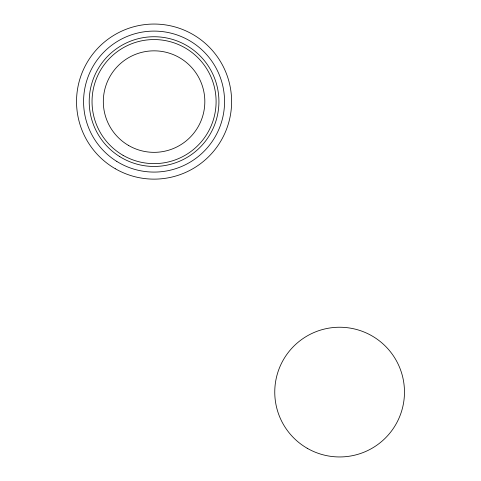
<?xml version="1.0" encoding="UTF-8"?>
<svg xmlns="http://www.w3.org/2000/svg" width="481" height="481" viewBox="0 0 481 481"><rect width="100%" height="100%" fill="white"/><g stroke="black" fill="none" stroke-linecap="round" stroke-linejoin="round"><path stroke-width="0.72" d="M307.191 448.262A64.851 64.851 0 0 0 404.473 392.099A64.851 64.851 0 0 0 307.191 335.93A64.851 64.851 0 0 0 307.191 448.262M128.692 145.545A50.758 50.758 0 0 0 204.828 101.593A50.758 50.758 0 0 0 128.692 57.636A50.758 50.758 0 0 0 128.692 145.545M115.302 168.747A77.543 77.543 0 0 0 231.614 101.593A77.543 77.543 0 0 0 115.302 34.44A77.543 77.543 0 0 0 115.302 168.747M116.847 161.454A70.491 70.491 0 0 0 224.525 103.896A70.491 70.491 0 0 0 120.839 39.424A70.491 70.491 0 0 0 116.847 161.454M119.823 156.668A64.851 64.851 0 0 0 218.891 103.716A64.851 64.851 0 0 0 123.497 44.396A64.851 64.851 0 0 0 119.823 156.668M123.052 155.315A62.031 62.031 0 0 0 216.101 101.593A62.031 62.031 0 0 0 123.052 47.872A62.031 62.031 0 0 0 123.052 155.315"/></g></svg>
